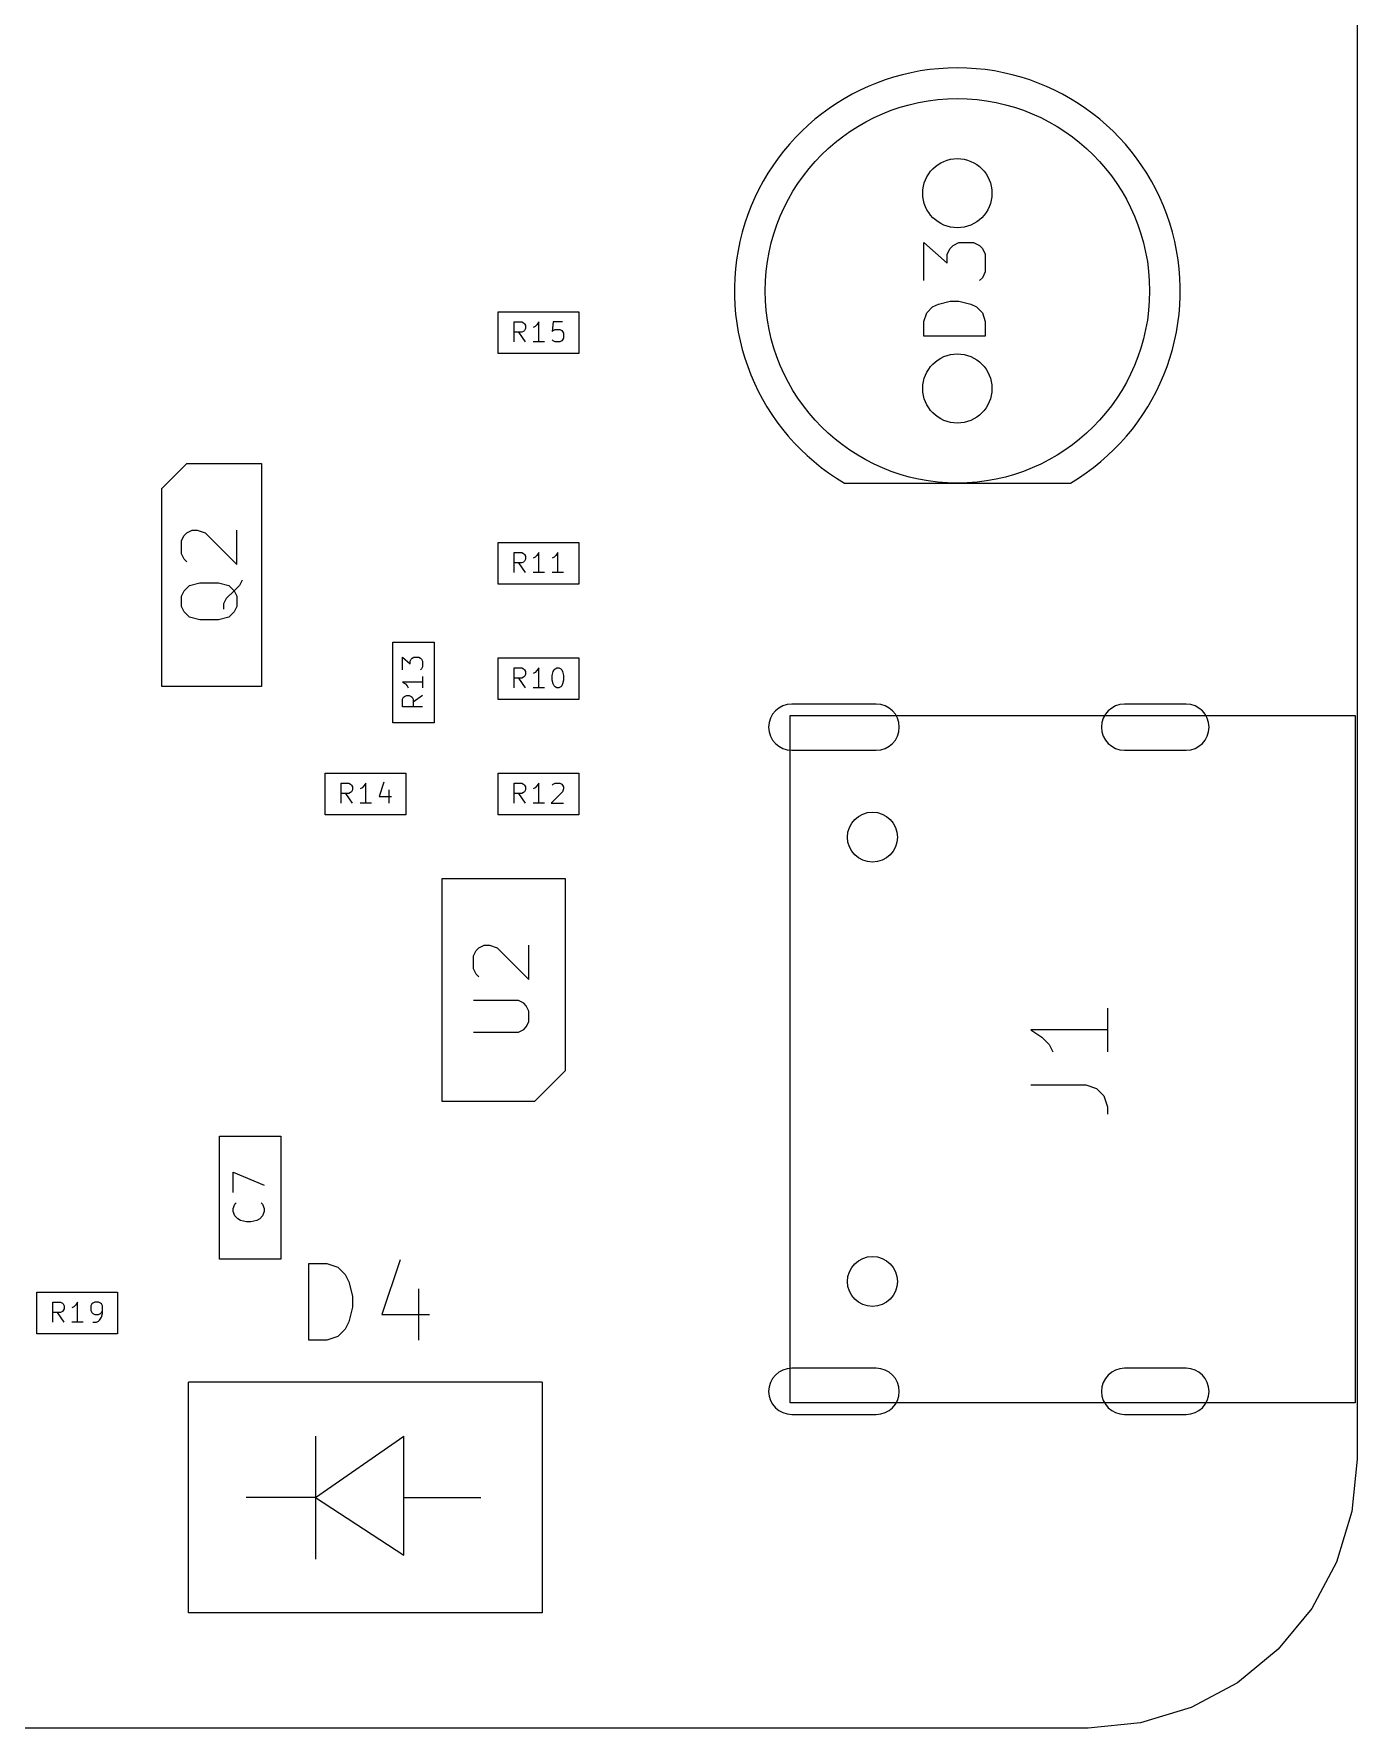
# Model space of a CAD drawing. Header units: millimetres. Extents: x 50 to 123.4, y -87.4 to -50.
# Drawn here: x 106.19 to 123.4, y -87.4 to -65.36 of the extents above; entities that cross this region are included whole.
import ezdxf

# ---------------------------------------------------------------- set-up
doc = ezdxf.new("R2010")
doc.units = ezdxf.units.MM
doc.layers.add('Edge.Cuts', color=254, linetype='CONTINUOUS', true_color=0xd0d2cd)
doc.layers.add('F.Fab', color=9, linetype='CONTINUOUS', true_color=0xafafaf)

msp = doc.modelspace()

# ---------------------------------------------------------------- linework, layer by layer
at = {"layer": 'Edge.Cuts', "linetype": 'CONTINUOUS'}
for p, q in [((123.4, -53.5), (123.4, -83.9)), ((117.145, -74.08), (116.045, -74.08)), ((121.175, -74.08), (120.375, -74.08)), ((116.045, -74.68), (117.145, -74.68)), ((120.375, -74.68), (121.175, -74.68)), ((117.145, -82.72), (116.045, -82.72)), ((121.175, -82.72), (120.375, -82.72)), ((116.045, -83.32), (117.145, -83.32)), ((120.375, -83.32), (121.175, -83.32)), ((123.4, -83.9), (123.33275, -84.58282)), ((123.33275, -84.58282), (123.13358, -85.23939)), ((123.13358, -85.23939), (122.81014, -85.8445)), ((122.81014, -85.8445), (122.37487, -86.37487)), ((122.37487, -86.37487), (121.8445, -86.81014)), ((121.8445, -86.81014), (121.23939, -87.13358)), ((121.23939, -87.13358), (120.58282, -87.33275)), ((119.9, -87.4), (94.5, -87.4)), ((120.58282, -87.33275), (119.9, -87.4))]:
    msp.add_line(p, q, dxfattribs=at)
at = {"layer": 'Edge.Cuts'}
for centre, radius in [((118.2, -67.435), 0.45), ((118.2, -69.975), 0.45), ((117.095, -75.81), 0.324999), ((117.095, -81.59), 0.324999)]:
    msp.add_circle(centre, radius, dxfattribs=at)
for centre, start, end in [((116.045, -74.38), 90, 270), ((117.145, -74.38), -90, 90), ((120.375, -74.38), 90, 270), ((121.175, -74.38), -90, 90), ((116.045, -83.02), 90, 270), ((117.145, -83.02), -90, 90), ((120.375, -83.02), 90, 270), ((121.175, -83.02), -90, 90)]:
    msp.add_arc(centre, 0.3, start, end, dxfattribs=at)
at = {"layer": 'F.Fab', "linetype": 'CONTINUOUS'}
for p, q in [((117.763855, -68.571666), (117.763855, -68.076428)), ((117.763855, -68.076428), (118.068617, -68.343094)), ((118.144807, -68.114523), (118.220998, -68.076428)), ((118.220998, -68.076428), (118.411474, -68.076428)), ((118.411474, -68.076428), (118.487664, -68.114523)), ((118.068617, -68.228809), (118.106712, -68.152618)), ((118.068617, -68.343094), (118.068617, -68.228809)), ((118.106712, -68.152618), (118.144807, -68.114523)), ((118.487664, -68.114523), (118.52576, -68.152618)), ((118.52576, -68.152618), (118.563855, -68.228809)), ((118.563855, -68.228809), (118.563855, -68.45738)), ((118.52576, -68.533571), (118.487664, -68.571666)), ((118.563855, -68.45738), (118.52576, -68.533571)), ((117.80195, -68.990713), (117.87814, -68.914523)), ((117.87814, -68.914523), (117.954331, -68.876428)), ((117.954331, -68.876428), (118.106712, -68.838332)), ((118.106712, -68.838332), (118.220998, -68.838332)), ((118.220998, -68.838332), (118.373379, -68.876428)), ((118.373379, -68.876428), (118.449569, -68.914523)), ((118.449569, -68.914523), (118.52576, -68.990713)), ((112.225, -68.98), (113.275, -68.98)), ((112.225, -69.52), (112.225, -68.98)), ((112.434285, -69.3682), (112.434285, -69.1082)), ((112.434285, -69.1082), (112.533333, -69.1082)), ((112.533333, -69.1082), (112.558095, -69.120581)), ((112.558095, -69.120581), (112.570476, -69.132962)), ((112.570476, -69.132962), (112.582857, -69.157724)), ((112.582857, -69.194867), (112.570476, -69.219629)), ((112.582857, -69.157724), (112.582857, -69.194867)), ((112.706666, -69.170105), (112.681904, -69.182486)), ((112.731428, -69.145343), (112.706666, -69.170105)), ((112.75619, -69.1082), (112.731428, -69.145343)), ((112.75619, -69.3682), (112.75619, -69.1082)), ((112.941904, -69.1082), (112.929523, -69.23201)), ((113.065714, -69.1082), (112.941904, -69.1082)), ((113.275, -68.98), (113.275, -69.52)), ((117.763855, -69.104999), (117.80195, -68.990713)), ((117.763855, -69.295475), (117.763855, -69.104999)), ((118.52576, -68.990713), (118.563855, -69.104999)), ((118.563855, -69.104999), (118.563855, -69.295475)), ((112.533333, -69.244391), (112.434285, -69.244391)), ((112.582857, -69.3682), (112.49619, -69.244391)), ((112.558095, -69.23201), (112.533333, -69.244391)), ((112.570476, -69.219629), (112.558095, -69.23201)), ((112.830476, -69.3682), (112.681904, -69.3682)), ((112.929523, -69.23201), (112.941904, -69.219629)), ((112.941904, -69.35582), (112.929523, -69.343439)), ((112.941904, -69.219629), (112.966666, -69.207248)), ((112.966666, -69.3682), (112.941904, -69.35582)), ((112.966666, -69.207248), (113.028571, -69.207248)), ((113.028571, -69.3682), (112.966666, -69.3682)), ((113.028571, -69.207248), (113.053333, -69.219629)), ((113.053333, -69.35582), (113.028571, -69.3682)), ((113.053333, -69.219629), (113.065714, -69.23201)), ((113.065714, -69.343439), (113.053333, -69.35582)), ((113.065714, -69.23201), (113.078095, -69.256772)), ((113.078095, -69.318677), (113.065714, -69.343439)), ((113.078095, -69.256772), (113.078095, -69.318677)), ((118.563855, -69.295475), (117.763855, -69.295475)), ((113.275, -69.52), (112.225, -69.52)), ((107.85, -71.275), (108.175, -70.95)), ((108.175, -70.95), (109.15, -70.95)), ((109.15, -70.95), (109.15, -73.85)), ((107.85, -73.85), (107.85, -71.275)), ((116.730306, -71.205), (119.669694, -71.205)), ((108.175937, -71.851428), (108.244508, -71.817142)), ((108.244508, -71.817142), (108.31308, -71.817142)), ((108.31308, -71.817142), (108.415937, -71.851428)), ((108.827365, -72.262856), (108.827365, -71.817142)), ((108.107365, -71.954285), (108.141651, -71.885714)), ((108.107365, -72.125714), (108.107365, -71.954285)), ((108.141651, -71.885714), (108.175937, -71.851428)), ((108.415937, -71.851428), (108.827365, -72.262856)), ((112.225, -71.98), (113.275, -71.98)), ((112.225, -72.52), (112.225, -71.98)), ((113.275, -71.98), (113.275, -72.52)), ((108.141651, -72.194285), (108.107365, -72.125714)), ((108.175937, -72.228571), (108.141651, -72.194285)), ((112.434285, -72.3682), (112.434285, -72.1082)), ((112.434285, -72.1082), (112.533333, -72.1082)), ((112.533333, -72.244391), (112.434285, -72.244391)), ((112.582857, -72.3682), (112.49619, -72.244391)), ((112.533333, -72.1082), (112.558095, -72.120581)), ((112.558095, -72.23201), (112.533333, -72.244391)), ((112.558095, -72.120581), (112.570476, -72.132962)), ((112.570476, -72.219629), (112.558095, -72.23201)), ((112.570476, -72.132962), (112.582857, -72.157724)), ((112.582857, -72.194867), (112.570476, -72.219629)), ((112.582857, -72.157724), (112.582857, -72.194867)), ((112.706666, -72.170105), (112.681904, -72.182486)), ((112.731428, -72.145343), (112.706666, -72.170105)), ((112.75619, -72.1082), (112.731428, -72.145343)), ((112.75619, -72.3682), (112.75619, -72.1082)), ((112.954285, -72.170105), (112.929523, -72.182486)), ((112.979047, -72.145343), (112.954285, -72.170105)), ((113.003809, -72.1082), (112.979047, -72.145343)), ((113.003809, -72.3682), (113.003809, -72.1082)), ((108.210222, -72.537142), (108.347365, -72.502857)), ((108.347365, -72.502857), (108.587365, -72.502857)), ((108.587365, -72.502857), (108.724508, -72.537142)), ((108.895937, -72.468571), (108.861651, -72.537142)), ((112.830476, -72.3682), (112.681904, -72.3682)), ((113.078095, -72.3682), (112.929523, -72.3682)), ((108.107365, -72.674285), (108.141651, -72.605714)), ((108.107365, -72.811428), (108.107365, -72.674285)), ((108.141651, -72.605714), (108.210222, -72.537142)), ((108.690222, -72.708571), (108.655937, -72.777142)), ((108.79308, -72.605714), (108.690222, -72.708571)), ((108.724508, -72.537142), (108.79308, -72.605714)), ((108.861651, -72.537142), (108.79308, -72.605714)), ((108.79308, -72.605714), (108.827365, -72.674285)), ((108.827365, -72.674285), (108.827365, -72.811428)), ((113.275, -72.52), (112.225, -72.52)), ((108.141651, -72.88), (108.107365, -72.811428)), ((108.210222, -72.948571), (108.141651, -72.88)), ((108.655937, -72.777142), (108.655937, -72.845714)), ((108.79308, -72.88), (108.724508, -72.948571)), ((108.827365, -72.811428), (108.79308, -72.88)), ((108.347365, -72.982857), (108.210222, -72.948571)), ((108.587365, -72.982857), (108.347365, -72.982857)), ((108.724508, -72.948571), (108.587365, -72.982857)), ((110.855, -74.325), (110.855, -73.275)), ((110.855, -73.275), (111.395, -73.275)), ((111.395, -73.275), (111.395, -74.325)), ((110.9832, -73.632857), (110.9832, -73.471904)), ((110.9832, -73.471904), (111.082248, -73.558571)), ((111.082248, -73.521428), (111.094629, -73.496666)), ((111.082248, -73.558571), (111.082248, -73.521428)), ((111.094629, -73.496666), (111.10701, -73.484285)), ((111.10701, -73.484285), (111.131772, -73.471904)), ((111.131772, -73.471904), (111.193677, -73.471904)), ((111.193677, -73.471904), (111.218439, -73.484285)), ((111.218439, -73.484285), (111.23082, -73.496666)), ((111.23082, -73.496666), (111.2432, -73.521428)), ((111.2432, -73.595714), (111.23082, -73.620476)), ((111.2432, -73.521428), (111.2432, -73.595714)), ((112.225, -73.48), (113.275, -73.48)), ((112.225, -74.02), (112.225, -73.48)), ((113.275, -73.48), (113.275, -74.02)), ((111.2432, -73.793809), (110.9832, -73.793809)), ((110.9832, -73.793809), (111.020343, -73.818571)), ((111.020343, -73.818571), (111.045105, -73.843333)), ((111.23082, -73.620476), (111.218439, -73.632857)), ((111.2432, -73.719523), (111.2432, -73.868095)), ((112.434285, -73.8682), (112.434285, -73.6082)), ((112.434285, -73.6082), (112.533333, -73.6082)), ((112.533333, -73.744391), (112.434285, -73.744391)), ((112.582857, -73.8682), (112.49619, -73.744391)), ((112.533333, -73.6082), (112.558095, -73.620581)), ((112.558095, -73.73201), (112.533333, -73.744391)), ((112.558095, -73.620581), (112.570476, -73.632962)), ((112.570476, -73.719629), (112.558095, -73.73201)), ((112.570476, -73.632962), (112.582857, -73.657724)), ((112.582857, -73.694867), (112.570476, -73.719629)), ((112.582857, -73.657724), (112.582857, -73.694867)), ((112.706666, -73.670105), (112.681904, -73.682486)), ((112.731428, -73.645343), (112.706666, -73.670105)), ((112.75619, -73.6082), (112.731428, -73.645343)), ((112.75619, -73.8682), (112.75619, -73.6082)), ((112.929523, -73.707248), (112.941904, -73.657724)), ((112.929523, -73.769153), (112.929523, -73.707248)), ((112.941904, -73.818677), (112.929523, -73.769153)), ((112.941904, -73.657724), (112.954285, -73.632962)), ((112.954285, -73.843439), (112.941904, -73.818677)), ((112.954285, -73.632962), (112.966666, -73.620581)), ((112.966666, -73.620581), (112.991428, -73.6082)), ((112.991428, -73.6082), (113.01619, -73.6082)), ((113.01619, -73.6082), (113.040952, -73.620581)), ((113.040952, -73.620581), (113.053333, -73.632962)), ((113.053333, -73.632962), (113.065714, -73.657724)), ((113.065714, -73.818677), (113.053333, -73.843439)), ((113.065714, -73.657724), (113.078095, -73.707248)), ((113.078095, -73.769153), (113.065714, -73.818677)), ((113.078095, -73.707248), (113.078095, -73.769153)), ((109.15, -73.85), (107.85, -73.85)), ((110.9832, -74.016666), (110.995581, -73.991904)), ((110.9832, -74.115714), (110.9832, -74.016666)), ((110.995581, -73.991904), (111.007962, -73.979523)), ((111.007962, -73.979523), (111.032724, -73.967142)), ((111.032724, -73.967142), (111.069867, -73.967142)), ((111.045105, -73.843333), (111.057486, -73.868095)), ((111.069867, -73.967142), (111.094629, -73.979523)), ((111.094629, -73.979523), (111.10701, -73.991904)), ((111.10701, -73.991904), (111.119391, -74.016666)), ((111.2432, -73.967142), (111.119391, -74.053809)), ((111.119391, -74.016666), (111.119391, -74.115714)), ((113.275, -74.02), (112.225, -74.02)), ((112.830476, -73.8682), (112.681904, -73.8682)), ((112.966666, -73.85582), (112.954285, -73.843439)), ((112.991428, -73.8682), (112.966666, -73.85582)), ((113.01619, -73.8682), (112.991428, -73.8682)), ((113.040952, -73.85582), (113.01619, -73.8682)), ((113.053333, -73.843439), (113.040952, -73.85582)), ((111.2432, -74.115714), (110.9832, -74.115714)), ((116.025, -74.23), (123.375, -74.23)), ((116.025, -83.17), (116.025, -74.23)), ((117.145, -74.08), (116.045, -74.08)), ((121.175, -74.08), (120.375, -74.08)), ((123.375, -74.23), (123.375, -83.17)), ((111.395, -74.325), (110.855, -74.325)), ((116.045, -74.68), (117.145, -74.68)), ((120.375, -74.68), (121.175, -74.68)), ((109.975, -74.98), (111.025, -74.98)), ((109.975, -75.52), (109.975, -74.98)), ((110.184285, -75.3682), (110.184285, -75.1082)), ((110.184285, -75.1082), (110.283333, -75.1082)), ((110.283333, -75.1082), (110.308095, -75.120581)), ((110.308095, -75.120581), (110.320476, -75.132962)), ((110.320476, -75.132962), (110.332857, -75.157724)), ((110.481428, -75.145343), (110.456666, -75.170105)), ((110.50619, -75.1082), (110.481428, -75.145343)), ((110.50619, -75.3682), (110.50619, -75.1082)), ((110.741428, -75.09582), (110.679523, -75.281534)), ((111.025, -74.98), (111.025, -75.52)), ((112.225, -74.98), (113.275, -74.98)), ((112.225, -75.52), (112.225, -74.98)), ((112.434285, -75.3682), (112.434285, -75.1082)), ((112.434285, -75.1082), (112.533333, -75.1082)), ((112.533333, -75.1082), (112.558095, -75.120581)), ((112.558095, -75.120581), (112.570476, -75.132962)), ((112.570476, -75.132962), (112.582857, -75.157724)), ((112.731428, -75.145343), (112.706666, -75.170105)), ((112.75619, -75.1082), (112.731428, -75.145343)), ((112.75619, -75.3682), (112.75619, -75.1082)), ((112.929523, -75.132962), (112.941904, -75.120581)), ((112.941904, -75.120581), (112.966666, -75.1082)), ((112.966666, -75.1082), (113.028571, -75.1082)), ((113.028571, -75.1082), (113.053333, -75.120581)), ((113.053333, -75.120581), (113.065714, -75.132962)), ((113.065714, -75.132962), (113.078095, -75.157724)), ((113.275, -74.98), (113.275, -75.52)), ((110.283333, -75.244391), (110.184285, -75.244391)), ((110.332857, -75.3682), (110.24619, -75.244391)), ((110.308095, -75.23201), (110.283333, -75.244391)), ((110.320476, -75.219629), (110.308095, -75.23201)), ((110.332857, -75.194867), (110.320476, -75.219629)), ((110.332857, -75.157724), (110.332857, -75.194867)), ((110.456666, -75.170105), (110.431904, -75.182486)), ((110.580476, -75.3682), (110.431904, -75.3682)), ((110.679523, -75.281534), (110.840476, -75.281534)), ((110.803333, -75.194867), (110.803333, -75.3682)), ((112.533333, -75.244391), (112.434285, -75.244391)), ((112.582857, -75.3682), (112.49619, -75.244391)), ((112.558095, -75.23201), (112.533333, -75.244391)), ((112.570476, -75.219629), (112.558095, -75.23201)), ((112.582857, -75.194867), (112.570476, -75.219629)), ((112.582857, -75.157724), (112.582857, -75.194867)), ((112.706666, -75.170105), (112.681904, -75.182486)), ((112.830476, -75.3682), (112.681904, -75.3682)), ((113.065714, -75.219629), (112.917142, -75.3682)), ((112.917142, -75.3682), (113.078095, -75.3682)), ((113.078095, -75.182486), (113.065714, -75.219629)), ((113.078095, -75.157724), (113.078095, -75.182486)), ((111.025, -75.52), (109.975, -75.52)), ((113.275, -75.52), (112.225, -75.52)), ((111.5, -79.25), (111.5, -76.35)), ((111.5, -76.35), (113.1, -76.35)), ((113.1, -76.35), (113.1, -78.85)), ((111.907365, -77.354285), (111.941651, -77.285714)), ((111.941651, -77.285714), (111.975937, -77.251428)), ((111.975937, -77.251428), (112.044508, -77.217142)), ((112.044508, -77.217142), (112.11308, -77.217142)), ((112.11308, -77.217142), (112.215937, -77.251428)), ((112.215937, -77.251428), (112.627365, -77.662856)), ((112.627365, -77.662856), (112.627365, -77.217142)), ((111.907365, -77.525714), (111.907365, -77.354285)), ((111.941651, -77.594285), (111.907365, -77.525714)), ((111.975937, -77.628571), (111.941651, -77.594285)), ((112.490222, -77.937142), (111.907365, -77.937142)), ((112.558794, -77.971428), (112.490222, -77.937142)), ((112.59308, -78.005714), (112.558794, -77.971428)), ((112.627365, -78.074285), (112.59308, -78.005714)), ((112.59308, -78.28), (112.627365, -78.211428)), ((112.627365, -78.211428), (112.627365, -78.074285)), ((120.154819, -78.033333), (120.154819, -78.604761)), ((111.907365, -78.348571), (112.490222, -78.348571)), ((112.490222, -78.348571), (112.558794, -78.314285)), ((112.558794, -78.314285), (112.59308, -78.28)), ((120.154819, -78.319047), (119.154819, -78.319047)), ((119.154819, -78.319047), (119.297676, -78.414285)), ((119.297676, -78.414285), (119.392914, -78.509523)), ((119.392914, -78.509523), (119.440533, -78.604761)), ((113.1, -78.85), (112.7, -79.25)), ((119.154819, -79.033333), (119.869104, -79.033333)), ((119.869104, -79.033333), (120.011961, -79.080952)), ((120.011961, -79.080952), (120.1072, -79.17619)), ((112.7, -79.25), (111.5, -79.25)), ((120.1072, -79.17619), (120.154819, -79.319047)), ((120.154819, -79.319047), (120.154819, -79.414285)), ((108.6, -79.7), (109.4, -79.7)), ((108.6, -81.3), (108.6, -79.7)), ((109.4, -79.7), (109.4, -81.3)), ((108.781927, -80.433333), (108.781927, -80.166666)), ((108.781927, -80.166666), (109.181927, -80.338095)), ((108.781927, -80.642856), (108.800975, -80.585714)), ((108.781927, -80.680952), (108.781927, -80.642856)), ((108.800975, -80.585714), (108.820022, -80.566666)), ((109.143832, -80.566666), (109.16288, -80.585714)), ((109.16288, -80.585714), (109.181927, -80.642856)), ((109.181927, -80.642856), (109.181927, -80.680952)), ((108.800975, -80.738095), (108.781927, -80.680952)), ((108.83907, -80.77619), (108.800975, -80.738095)), ((108.877165, -80.795237), (108.83907, -80.77619)), ((108.953356, -80.814285), (108.877165, -80.795237)), ((109.010499, -80.814285), (108.953356, -80.814285)), ((109.086689, -80.795237), (109.010499, -80.814285)), ((109.124784, -80.77619), (109.086689, -80.795237)), ((109.16288, -80.738095), (109.124784, -80.77619)), ((109.181927, -80.680952), (109.16288, -80.738095)), ((109.4, -81.3), (108.6, -81.3)), ((110.952381, -81.3072), (110.714286, -82.021485)), ((109.761905, -82.354819), (109.761905, -81.354819)), ((109.761905, -81.354819), (110, -81.354819)), ((110, -81.354819), (110.142857, -81.402438)), ((110.142857, -81.402438), (110.238095, -81.497676)), ((110.238095, -81.497676), (110.285714, -81.592914)), ((106.225, -81.73), (107.275, -81.73)), ((106.225, -82.27), (106.225, -81.73)), ((107.275, -81.73), (107.275, -82.27)), ((110.285714, -81.592914), (110.333333, -81.78339)), ((111.190476, -81.688152), (111.190476, -82.354819)), ((106.434285, -82.1182), (106.434285, -81.8582)), ((106.434285, -81.8582), (106.533333, -81.8582)), ((106.533333, -81.8582), (106.558095, -81.870581)), ((106.558095, -81.870581), (106.570476, -81.882962)), ((106.570476, -81.969629), (106.558095, -81.98201)), ((106.570476, -81.882962), (106.582857, -81.907724)), ((106.582857, -81.944867), (106.570476, -81.969629)), ((106.582857, -81.907724), (106.582857, -81.944867)), ((106.706666, -81.920105), (106.681904, -81.932486)), ((106.731428, -81.895343), (106.706666, -81.920105)), ((106.75619, -81.8582), (106.731428, -81.895343)), ((106.75619, -82.1182), (106.75619, -81.8582)), ((106.941904, -81.882962), (106.929523, -81.907724)), ((106.929523, -81.907724), (106.929523, -81.969629)), ((106.929523, -81.969629), (106.941904, -81.994391)), ((106.954285, -81.870581), (106.941904, -81.882962)), ((106.979047, -81.8582), (106.954285, -81.870581)), ((107.028571, -81.8582), (106.979047, -81.8582)), ((107.053333, -81.870581), (107.028571, -81.8582)), ((107.065714, -81.882962), (107.053333, -81.870581)), ((107.078095, -81.907724), (107.065714, -81.882962)), ((107.065714, -81.994391), (107.078095, -81.969629)), ((107.078095, -82.006772), (107.078095, -81.907724)), ((110.333333, -81.926247), (110.285714, -82.116723)), ((110.333333, -81.78339), (110.333333, -81.926247)), ((106.533333, -81.994391), (106.434285, -81.994391)), ((106.582857, -82.1182), (106.49619, -81.994391)), ((106.558095, -81.98201), (106.533333, -81.994391)), ((106.830476, -82.1182), (106.681904, -82.1182)), ((106.941904, -81.994391), (106.954285, -82.006772)), ((106.954285, -82.006772), (106.979047, -82.019153)), ((106.954285, -82.1182), (107.003809, -82.1182)), ((106.979047, -82.019153), (107.028571, -82.019153)), ((107.003809, -82.1182), (107.028571, -82.10582)), ((107.028571, -82.019153), (107.053333, -82.006772)), ((107.028571, -82.10582), (107.040952, -82.093439)), ((107.040952, -82.093439), (107.065714, -82.056296)), ((107.053333, -82.006772), (107.065714, -81.994391)), ((107.065714, -82.056296), (107.078095, -82.006772)), ((110.285714, -82.116723), (110.238095, -82.211961)), ((110.714286, -82.021485), (111.333333, -82.021485)), ((107.275, -82.27), (106.225, -82.27)), ((110, -82.354819), (109.761905, -82.354819)), ((110.142857, -82.3072), (110, -82.354819)), ((110.238095, -82.211961), (110.142857, -82.3072)), ((117.145, -82.72), (116.045, -82.72)), ((121.175, -82.72), (120.375, -82.72)), ((108.2, -85.9), (108.2, -82.9)), ((112.8, -82.9), (108.2, -82.9)), ((112.8, -82.9), (112.8, -85.9)), ((123.375, -83.17), (116.025, -83.17)), ((116.045, -83.32), (117.145, -83.32)), ((120.375, -83.32), (121.175, -83.32)), ((109.85056, -83.60092), (109.85056, -85.20112)), ((109.85056, -84.40102), (111.00118, -83.60092)), ((111.00118, -85.15032), (111.00118, -83.60092)), ((109.85056, -84.40102), (108.94886, -84.40102)), ((109.85056, -84.40102), (111.00118, -85.15032)), ((111.00118, -84.40102), (111.9994, -84.40102)), ((112.8, -85.9), (108.2, -85.9))]:
    msp.add_line(p, q, dxfattribs=at)
at = {"layer": 'F.Fab'}
for centre, radius in [((118.2, -68.705), 2.5), ((118.2, -67.435), 0.45), ((118.2, -69.975), 0.45), ((117.095, -75.81), 0.324999), ((117.095, -81.59), 0.324999)]:
    msp.add_circle(centre, radius, dxfattribs=at)
for centre, radius, start, end in [((118.2, -68.705), 2.9, -419.5496834, -120.4503167), ((116.045, -74.38), 0.3, 90, 270), ((117.145, -74.38), 0.3, -90, 90), ((120.375, -74.38), 0.3, 90, 270), ((121.175, -74.38), 0.3, -90, 90), ((116.045, -83.02), 0.3, 90, 270), ((117.145, -83.02), 0.3, -90, 90), ((120.375, -83.02), 0.3, 90, 270), ((121.175, -83.02), 0.3, -90, 90)]:
    msp.add_arc(centre, radius, start, end, dxfattribs=at)

doc.saveas('drawing.dxf')
